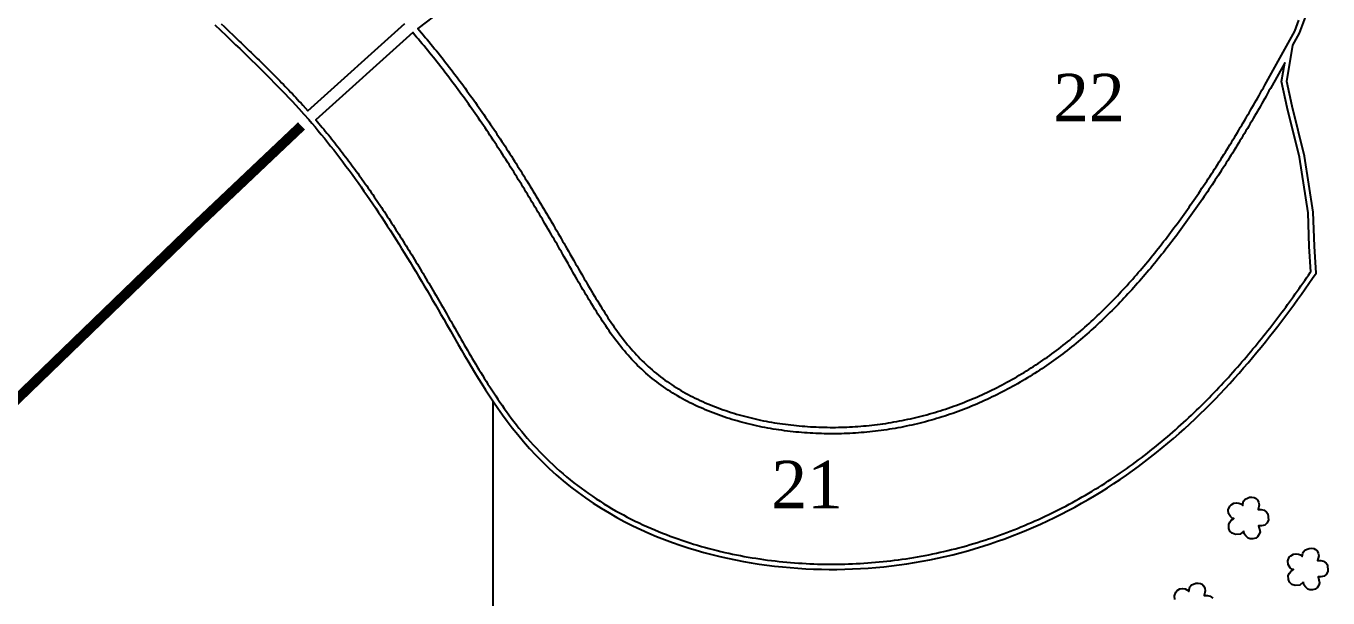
# Model space of a CAD drawing. Extents: x 736225 to 741536, y 7840815 to 7848326.
# Drawn here: x 739675 to 740581, y 7845367 to 7845765 of the extents above; entities that cross this region are included whole.
import ezdxf
from ezdxf.enums import TextEntityAlignment as Align

# ---------------------------------------------------------------- set-up
doc = ezdxf.new("R2010")
doc.units = 0
doc.header["$LTSCALE"] = 0.6
doc.linetypes.add('CONTINUO', pattern=[0])
for name, color, linetype in [('0114001311', 1, 'Continuous'), ('0114001311020', 5, 'Continuous'), ('0114001311021', 5, 'Continuous'), ('0114001311022', 5, 'Continuous'), ('_SIMBOLO ARVORE', 118, 'Continuous'), ('ESTRADA', 7, 'Continuous'), ('MALHA', 8, 'Continuous'), ('NUMERAÇÕES', 7, 'Continuous')]:
    doc.layers.add(name, color=color, linetype=linetype)
doc.styles.add('AREAS', font='times.ttf')

msp = doc.modelspace()

# ---------------------------------------------------------------- linework, layer by layer
at = {"layer": '0114001311'}
msp.add_lwpolyline([(739806.29, 7845765.52), (739810.18, 7845761.8), (739814.08, 7845758.09), (739817.94, 7845754.4), (739820.78, 7845751.68), (739823.6, 7845748.98), (739826.4, 7845746.29), (739829.17, 7845743.61), (739831.91, 7845740.96), (739834.62, 7845738.31), (739837.29, 7845735.69), (739839.94, 7845733.07), (739842.55, 7845730.47), (739845.14, 7845727.88), (739847.69, 7845725.3), (739850.21, 7845722.72), (739852.71, 7845720.14), (739855.18, 7845717.57), (739857.62, 7845714.99), (739860.04, 7845712.42), (739862.42, 7845709.85), (739864.78, 7845707.28), (739868.31, 7845703.38), (739871.62, 7845699.62), (739873.83, 7845697.07), (739876.02, 7845694.5), (739878.21, 7845691.9), (739880.39, 7845689.28), (739882.57, 7845686.62), (739884.73, 7845683.94), (739886.89, 7845681.23), (739889.04, 7845678.49), (739891.18, 7845675.73), (739893.31, 7845672.95), (739895.44, 7845670.14), (739897.56, 7845667.3), (739899.67, 7845664.45), (739901.78, 7845661.58), (739903.87, 7845658.68), (739905.95, 7845655.77), (739908.03, 7845652.84), (739910.09, 7845649.89), (739912.15, 7845646.92), (739914.2, 7845643.94), (739916.24, 7845640.93), (739918.28, 7845637.91), (739920.3, 7845634.87), (739922.32, 7845631.82), (739924.33, 7845628.74), (739926.34, 7845625.65), (739928.34, 7845622.54), (739930.33, 7845619.42), (739932.32, 7845616.28), (739934.31, 7845613.11), (739936.29, 7845609.94), (739938.27, 7845606.74), (739940.24, 7845603.53), (739942.22, 7845600.31), (739944.18, 7845597.06), (739946.15, 7845593.81), (739948.11, 7845590.54), (739950.07, 7845587.26), (739952.02, 7845583.97), (739953.97, 7845580.67), (739955.92, 7845577.35), (739957.87, 7845574.02), (739959.81, 7845570.68), (739961.75, 7845567.33), (739963.69, 7845563.97), (739965.63, 7845560.6), (739967.57, 7845557.21), (739970.22, 7845552.58), (739972.58, 7845548.45), (739974.65, 7845544.82), (739975.71, 7845542.98), (739977.86, 7845539.25), (739980.07, 7845535.47), (739982.33, 7845531.62), (739984.65, 7845527.71), (739987.04, 7845523.75), (739989.5, 7845519.74), (739992.04, 7845515.68), (739994.65, 7845511.57), (739997.37, 7845507.38), (740000.23, 7845503.1), (740003.24, 7845498.72), (740006.41, 7845494.24), (740009.77, 7845489.67), (740013.31, 7845485.03), (740017.07, 7845480.33), (740021.05, 7845475.59), (740025.26, 7845470.81), (740029.7, 7845466.04), (740034.31, 7845461.36), (740039.04, 7845456.83), (740043.88, 7845452.44), (740048.84, 7845448.19), (740053.9, 7845444.09), (740059.06, 7845440.14), (740064.33, 7845436.33), (740069.7, 7845432.68), (740075.15, 7845429.18), (740080.64, 7845425.87), (740086.15, 7845422.73), (740091.67, 7845419.77), (740097.2, 7845416.98), (740102.73, 7845414.35), (740108.26, 7845411.88), (740113.77, 7845409.55), (740119.27, 7845407.38), (740124.76, 7845405.33), (740130.24, 7845403.41), (740135.73, 7845401.61), (740141.23, 7845399.93), (740146.72, 7845398.35), (740152.22, 7845396.89), (740157.71, 7845395.54), (740163.19, 7845394.29), (740168.67, 7845393.14), (740174.14, 7845392.09), (740179.6, 7845391.15), (740185.05, 7845390.29), (740190.49, 7845389.53), (740195.91, 7845388.86), (740201.33, 7845388.28), (740206.75, 7845387.78), (740212.17, 7845387.36), (740217.6, 7845387.04), (740223.03, 7845386.79), (740228.46, 7845386.64), (740233.89, 7845386.56), (740239.32, 7845386.57), (740244.75, 7845386.67), (740250.17, 7845386.85), (740255.59, 7845387.11), (740261, 7845387.46), (740266.41, 7845387.9), (740271.81, 7845388.41), (740277.21, 7845389.01), (740282.59, 7845389.7), (740287.96, 7845390.46), (740293.31, 7845391.31), (740298.65, 7845392.25), (740303.98, 7845393.26), (740309.3, 7845394.36), (740314.59, 7845395.54), (740319.87, 7845396.81), (740325.13, 7845398.15), (740330.37, 7845399.58), (740335.59, 7845401.09), (740340.79, 7845402.68), (740345.95, 7845404.35), (740351.07, 7845406.1), (740356.15, 7845407.92), (740361.2, 7845409.81), (740366.21, 7845411.78), (740371.18, 7845413.81), (740376.11, 7845415.92), (740381.01, 7845418.1), (740385.86, 7845420.34), (740390.67, 7845422.65), (740395.44, 7845425.03), (740400.17, 7845427.47), (740404.86, 7845429.97), (740409.5, 7845432.54), (740414.1, 7845435.17), (740418.66, 7845437.86), (740423.17, 7845440.61), (740427.63, 7845443.41), (740432.05, 7845446.28), (740436.42, 7845449.2), (740440.75, 7845452.17), (740445.03, 7845455.2), (740449.26, 7845458.28), (740453.45, 7845461.42), (740457.58, 7845464.6), (740461.66, 7845467.82), (740465.68, 7845471.09), (740469.63, 7845474.38), (740473.53, 7845477.71), (740477.37, 7845481.07), (740481.15, 7845484.46), (740484.87, 7845487.88), (740488.54, 7845491.32), (740492.15, 7845494.79), (740495.71, 7845498.28), (740499.22, 7845501.79), (740502.67, 7845505.31), (740506.08, 7845508.86), (740509.43, 7845512.42), (740512.73, 7845515.99), (740515.99, 7845519.58), (740519.2, 7845523.18), (740522.36, 7845526.79), (740525.48, 7845530.41), (740528.56, 7845534.03), (740531.59, 7845537.66), (740534.58, 7845541.3), (740537.53, 7845544.95), (740540.45, 7845548.61), (740543.33, 7845552.27), (740546.18, 7845555.95), (740548.99, 7845559.63), (740551.77, 7845563.32), (740554.52, 7845567.01), (740557.23, 7845570.71), (740559.92, 7845574.41), (740562.57, 7845578.12), (740565.2, 7845581.82), (740567.79, 7845585.54), (740570.35, 7845589.25), (740572.72, 7845592.71), (740571.65, 7845611.48), (740570.76, 7845635.08), (740564.81, 7845674.09), (740556.14, 7845708.92), (740552.33, 7845726.11), (740556.65, 7845751.32), (740561.29, 7845759.66), (740576.63, 7845800.79)], dxfattribs=at)
at = {"layer": '0114001311020'}
msp.add_lwpolyline([(739810.72, 7845766.26), (739812.67, 7845764.4), (739814.62, 7845762.55), (739816.56, 7845760.69), (739818.51, 7845758.83), (739820.43, 7845757), (739821.85, 7845755.64), (739823.27, 7845754.28), (739824.69, 7845752.92), (739826.1, 7845751.57), (739827.5, 7845750.22), (739828.9, 7845748.88), (739830.29, 7845747.53), (739831.67, 7845746.2), (739833.05, 7845744.86), (739834.42, 7845743.54), (739835.78, 7845742.21), (739837.13, 7845740.89), (739838.48, 7845739.57), (739839.82, 7845738.25), (739841.15, 7845736.94), (739842.48, 7845735.63), (739843.79, 7845734.32), (739845.1, 7845733.02), (739846.4, 7845731.72), (739847.69, 7845730.42), (739848.98, 7845729.12), (739850.25, 7845727.83), (739851.52, 7845726.53), (739852.79, 7845725.23), (739854.05, 7845723.94), (739855.3, 7845722.64), (739856.55, 7845721.35), (739857.79, 7845720.05), (739859.02, 7845718.76), (739860.24, 7845717.47), (739861.46, 7845716.17), (739862.67, 7845714.88), (739863.87, 7845713.58), (739865.07, 7845712.29), (739866.26, 7845710.99), (739867.44, 7845709.7), (739871, 7845705.77), (739938.48, 7845766.44)], dxfattribs=at)
at = {"layer": '0114001311021'}
msp.add_lwpolyline([(740459.41, 7845470.63), (740461.4, 7845472.25), (740463.39, 7845473.87), (740465.35, 7845475.5), (740467.31, 7845477.13), (740469.25, 7845478.79), (740471.17, 7845480.44), (740473.08, 7845482.11), (740474.98, 7845483.77), (740476.86, 7845485.45), (740478.73, 7845487.13), (740480.58, 7845488.83), (740482.42, 7845490.52), (740484.24, 7845492.23), (740486.06, 7845493.93), (740487.86, 7845495.66), (740489.65, 7845497.37), (740491.42, 7845499.11), (740493.18, 7845500.84), (740494.92, 7845502.58), (740496.66, 7845504.32), (740498.38, 7845506.07), (740500.09, 7845507.82), (740501.78, 7845509.58), (740503.47, 7845511.34), (740505.13, 7845513.11), (740506.8, 7845514.87), (740508.44, 7845516.65), (740510.08, 7845518.43), (740511.7, 7845520.21), (740513.31, 7845521.99), (740514.91, 7845523.78), (740516.5, 7845525.57), (740518.08, 7845527.36), (740519.65, 7845529.15), (740521.2, 7845530.95), (740522.75, 7845532.75), (740524.28, 7845534.55), (740525.8, 7845536.35), (740527.31, 7845538.16), (740528.81, 7845539.96), (740530.3, 7845541.77), (740531.79, 7845543.58), (740533.26, 7845545.39), (740534.73, 7845547.21), (740536.18, 7845549.03), (740537.63, 7845550.84), (740539.06, 7845552.67), (740540.49, 7845554.49), (740541.91, 7845556.32), (740543.33, 7845558.14), (740544.73, 7845559.98), (740546.12, 7845561.8), (740547.51, 7845563.64), (740548.89, 7845565.47), (740550.26, 7845567.31), (740551.62, 7845569.15), (740552.98, 7845570.99), (740554.33, 7845572.83), (740555.66, 7845574.67), (740557, 7845576.51), (740558.32, 7845578.36), (740559.64, 7845580.2), (740560.95, 7845582.05), (740562.25, 7845583.9), (740563.54, 7845585.75), (740564.83, 7845587.59), (740566.11, 7845589.44), (740567.39, 7845591.29), (740568.65, 7845593.14), (740569.05, 7845593.73), (740568.05, 7845611.31), (740567.17, 7845634.74), (740561.27, 7845673.39), (740552.64, 7845708.1), (740548.66, 7845726.02), (740550.91, 7845739.15), (740540.97, 7845721.28), (740539.98, 7845719.53), (740539, 7845717.77), (740538.01, 7845716.02), (740537.03, 7845714.27), (740536.03, 7845712.53), (740535.04, 7845710.78), (740534.04, 7845709.04), (740533.04, 7845707.29), (740532.04, 7845705.56), (740531.03, 7845703.82), (740530.02, 7845702.08), (740529.01, 7845700.34), (740527.99, 7845698.61), (740526.97, 7845696.88), (740525.95, 7845695.15), (740524.93, 7845693.42), (740523.9, 7845691.7), (740522.87, 7845689.98), (740521.83, 7845688.26), (740520.79, 7845686.54), (740519.75, 7845684.82), (740518.71, 7845683.11), (740517.66, 7845681.39), (740516.61, 7845679.68), (740515.55, 7845677.98), (740514.5, 7845676.27), (740513.43, 7845674.57), (740512.37, 7845672.86), (740511.3, 7845671.17), (740510.23, 7845669.47), (740509.15, 7845667.77), (740508.08, 7845666.08), (740506.99, 7845664.39), (740505.91, 7845662.7), (740504.82, 7845661.02), (740503.73, 7845659.34), (740502.63, 7845657.66), (740501.53, 7845655.98), (740500.42, 7845654.31), (740499.31, 7845652.63), (740498.2, 7845650.97), (740497.09, 7845649.3), (740495.96, 7845647.64), (740494.84, 7845645.98), (740493.71, 7845644.32), (740492.58, 7845642.67), (740491.44, 7845641.02), (740490.3, 7845639.37), (740489.16, 7845637.73), (740488.01, 7845636.09), (740486.85, 7845634.45), (740485.7, 7845632.81), (740484.53, 7845631.18), (740483.36, 7845629.56), (740482.19, 7845627.94), (740481.01, 7845626.31), (740479.83, 7845624.7), (740478.64, 7845623.09), (740477.45, 7845621.48), (740476.25, 7845619.87), (740475.05, 7845618.27), (740473.84, 7845616.68), (740472.63, 7845615.09), (740471.41, 7845613.5), (740470.18, 7845611.91), (740468.96, 7845610.33), (740467.72, 7845608.76), (740466.48, 7845607.19), (740465.24, 7845605.62), (740463.99, 7845604.06), (740462.73, 7845602.5), (740461.47, 7845600.94), (740460.2, 7845599.4), (740458.93, 7845597.85), (740457.64, 7845596.31), (740456.36, 7845594.77), (740455.06, 7845593.25), (740453.77, 7845591.72), (740452.46, 7845590.2), (740451.15, 7845588.69), (740449.83, 7845587.18), (740448.51, 7845585.68), (740447.18, 7845584.18), (740445.85, 7845582.69), (740444.5, 7845581.21), (740443.16, 7845579.73), (740441.8, 7845578.26), (740440.45, 7845576.79), (740439.07, 7845575.33), (740437.7, 7845573.88), (740436.32, 7845572.44), (740434.94, 7845570.99), (740433.54, 7845569.57), (740432.14, 7845568.14), (740430.73, 7845566.73), (740429.32, 7845565.32), (740427.89, 7845563.92), (740426.47, 7845562.53), (740425.03, 7845561.14), (740423.59, 7845559.77), (740422.14, 7845558.4), (740420.69, 7845557.04), (740419.22, 7845555.69), (740417.76, 7845554.35), (740416.27, 7845553.02), (740414.79, 7845551.69), (740413.3, 7845550.38), (740411.8, 7845549.07), (740410.29, 7845547.78), (740408.78, 7845546.49), (740407.25, 7845545.22), (740405.73, 7845543.95), (740404.19, 7845542.69), (740402.65, 7845541.44), (740401.09, 7845540.21), (740399.53, 7845538.98), (740397.96, 7845537.77), (740396.39, 7845536.56), (740394.8, 7845535.37), (740393.21, 7845534.18), (740391.61, 7845533.01), (740390.01, 7845531.85), (740388.39, 7845530.7), (740386.77, 7845529.56), (740385.14, 7845528.43), (740383.5, 7845527.31), (740381.85, 7845526.21), (740380.2, 7845525.11), (740378.54, 7845524.03), (740376.87, 7845522.95), (740375.19, 7845521.89), (740373.51, 7845520.84), (740371.82, 7845519.81), (740370.13, 7845518.77), (740368.42, 7845517.77), (740366.71, 7845516.76), (740364.99, 7845515.77), (740363.27, 7845514.79), (740361.53, 7845513.83), (740359.79, 7845512.87), (740358.04, 7845511.93), (740356.29, 7845511), (740354.53, 7845510.09), (740352.77, 7845509.18), (740350.99, 7845508.29), (740349.21, 7845507.41), (740347.42, 7845506.55), (740345.64, 7845505.69), (740343.84, 7845504.86), (740342.04, 7845504.03), (740340.22, 7845503.22), (740338.41, 7845502.41), (740336.59, 7845501.63), (740334.76, 7845500.85), (740332.93, 7845500.1), (740331.09, 7845499.35), (740329.25, 7845498.63), (740327.4, 7845497.9), (740325.54, 7845497.21), (740323.69, 7845496.51), (740321.82, 7845495.84), (740319.96, 7845495.17), (740318.08, 7845494.54), (740316.21, 7845493.9), (740314.32, 7845493.29), (740312.44, 7845492.68), (740310.54, 7845492.1), (740308.65, 7845491.52), (740306.75, 7845490.97), (740304.85, 7845490.42), (740302.94, 7845489.89), (740301.02, 7845489.37), (740299.11, 7845488.88), (740297.19, 7845488.39), (740295.26, 7845487.93), (740293.34, 7845487.47), (740291.4, 7845487.04), (740289.47, 7845486.61), (740287.53, 7845486.21), (740285.59, 7845485.8), (740283.65, 7845485.43), (740281.7, 7845485.06), (740279.75, 7845484.72), (740277.8, 7845484.38), (740275.85, 7845484.07), (740273.89, 7845483.76), (740271.93, 7845483.48), (740269.97, 7845483.2), (740268, 7845482.95), (740266.04, 7845482.7), (740264.07, 7845482.48), (740262.1, 7845482.26), (740260.13, 7845482.08), (740258.16, 7845481.89), (740256.19, 7845481.73), (740254.21, 7845481.57), (740252.24, 7845481.44), (740250.26, 7845481.32), (740248.28, 7845481.22), (740246.31, 7845481.12), (740244.33, 7845481.06), (740242.35, 7845480.99), (740240.37, 7845480.96), (740238.39, 7845480.92), (740236.41, 7845480.92), (740234.43, 7845480.91), (740232.45, 7845480.94), (740230.47, 7845480.97), (740228.49, 7845481.03), (740226.51, 7845481.08), (740224.53, 7845481.17), (740222.55, 7845481.26), (740220.57, 7845481.38), (740218.6, 7845481.5), (740216.62, 7845481.65), (740214.65, 7845481.8), (740212.67, 7845481.98), (740210.7, 7845482.16), (740208.73, 7845482.37), (740206.76, 7845482.59), (740204.79, 7845482.83), (740202.83, 7845483.07), (740200.86, 7845483.35), (740198.9, 7845483.62), (740196.95, 7845483.93), (740194.99, 7845484.24), (740193.04, 7845484.57), (740191.09, 7845484.91), (740189.15, 7845485.29), (740187.21, 7845485.66), (740185.27, 7845486.06), (740183.34, 7845486.47), (740181.41, 7845486.91), (740179.48, 7845487.34), (740177.56, 7845487.82), (740175.65, 7845488.29), (740173.74, 7845488.8), (740171.83, 7845489.31), (740169.94, 7845489.85), (740168.04, 7845490.39), (740166.15, 7845490.97), (740164.27, 7845491.55), (740162.4, 7845492.16), (740160.53, 7845492.77), (740158.67, 7845493.43), (740156.81, 7845494.08), (740154.96, 7845494.76), (740153.12, 7845495.45), (740151.29, 7845496.18), (740149.46, 7845496.9), (740147.65, 7845497.66), (740145.84, 7845498.43), (740144.04, 7845499.23), (740142.25, 7845500.03), (740140.48, 7845500.87), (740138.71, 7845501.71), (740136.96, 7845502.6), (740135.22, 7845503.48), (740133.49, 7845504.4), (740131.77, 7845505.32), (740130.07, 7845506.29), (740128.37, 7845507.26), (740126.7, 7845508.27), (740125.03, 7845509.27), (740123.39, 7845510.33), (740121.75, 7845511.38), (740120.14, 7845512.48), (740118.53, 7845513.58), (740116.94, 7845514.72), (740115.36, 7845515.86), (740113.81, 7845517.05), (740112.26, 7845518.24), (740110.75, 7845519.46), (740109.23, 7845520.69), (740107.75, 7845521.96), (740106.27, 7845523.23), (740104.82, 7845524.54), (740103.38, 7845525.85), (740101.97, 7845527.2), (740100.57, 7845528.54), (740099.2, 7845529.93), (740097.84, 7845531.32), (740096.51, 7845532.73), (740095.18, 7845534.16), (740093.9, 7845535.62), (740092.61, 7845537.09), (740091.36, 7845538.58), (740090.09, 7845540.09), (740088.88, 7845541.61), (740087.65, 7845543.15), (740086.46, 7845544.7), (740085.26, 7845546.27), (740084.09, 7845547.85), (740082.92, 7845549.45), (740081.78, 7845551.06), (740080.63, 7845552.68), (740079.51, 7845554.31), (740078.38, 7845555.96), (740077.29, 7845557.61), (740076.18, 7845559.27), (740075.09, 7845560.93), (740074, 7845562.61), (740072.93, 7845564.29), (740071.86, 7845565.98), (740070.8, 7845567.67), (740069.74, 7845569.37), (740068.7, 7845571.07), (740067.65, 7845572.78), (740066.62, 7845574.49), (740065.59, 7845576.21), (740064.57, 7845577.92), (740063.54, 7845579.65), (740062.53, 7845581.37), (740061.51, 7845583.1), (740060.5, 7845584.83), (740059.49, 7845586.57), (740058.49, 7845588.31), (740057.48, 7845590.05), (740056.48, 7845591.79), (740055.47, 7845593.54), (740054.48, 7845595.29), (740053.47, 7845597.05), (740052.14, 7845599.37), (740050.81, 7845601.7), (740049.47, 7845604.05), (740048.47, 7845605.8), (740047.46, 7845607.56), (740046.46, 7845609.31), (740045.45, 7845611.06), (740044.44, 7845612.81), (740043.43, 7845614.57), (740042.41, 7845616.31), (740041.4, 7845618.07), (740040.38, 7845619.81), (740039.36, 7845621.56), (740038.34, 7845623.31), (740037.32, 7845625.06), (740036.3, 7845626.8), (740035.27, 7845628.54), (740034.24, 7845630.29), (740033.21, 7845632.03), (740032.18, 7845633.77), (740031.15, 7845635.51), (740030.11, 7845637.25), (740029.07, 7845638.99), (740028.03, 7845640.72), (740026.99, 7845642.46), (740025.94, 7845644.19), (740024.9, 7845645.93), (740023.85, 7845647.66), (740022.79, 7845649.39), (740021.74, 7845651.12), (740020.68, 7845652.85), (740019.62, 7845654.57), (740018.56, 7845656.3), (740017.49, 7845658.02), (740016.43, 7845659.74), (740015.35, 7845661.46), (740014.28, 7845663.18), (740013.2, 7845664.9), (740012.12, 7845666.61), (740011.04, 7845668.32), (740009.96, 7845670.04), (740008.87, 7845671.75), (740007.77, 7845673.46), (740006.68, 7845675.16), (740005.58, 7845676.87), (740004.48, 7845678.57), (740003.37, 7845680.27), (740002.26, 7845681.97), (740001.15, 7845683.66), (740000.03, 7845685.36), (739998.91, 7845687.05), (739997.79, 7845688.74), (739996.66, 7845690.43), (739995.53, 7845692.11), (739994.39, 7845693.79), (739993.25, 7845695.47), (739992.11, 7845697.15), (739990.96, 7845698.82), (739989.81, 7845700.5), (739988.66, 7845702.17), (739987.5, 7845703.84), (739986.33, 7845705.5), (739985.17, 7845707.16), (739984, 7845708.82), (739982.82, 7845710.48), (739981.64, 7845712.13), (739980.46, 7845713.78), (739979.27, 7845715.43), (739978.08, 7845717.08), (739976.88, 7845718.72), (739975.68, 7845720.36), (739974.47, 7845721.99), (739973.26, 7845723.62), (739972.04, 7845725.25), (739970.82, 7845726.88), (739969.6, 7845728.5), (739968.37, 7845730.12), (739967.13, 7845731.74), (739965.89, 7845733.35), (739964.65, 7845734.96), (739963.4, 7845736.57), (739962.14, 7845738.17), (739960.88, 7845739.77), (739959.62, 7845741.36), (739958.35, 7845742.95), (739957.07, 7845744.53), (739955.79, 7845746.12), (739954.5, 7845747.69), (739953.21, 7845749.27), (739951.91, 7845750.84), (739950.61, 7845752.41), (739949.3, 7845753.96), (739947.99, 7845755.52), (739946.66, 7845757.07), (739945.34, 7845758.62), (739944, 7845760.17), (739876.56, 7845699.42), (739877.66, 7845698.13), (739878.77, 7845696.83), (739879.87, 7845695.52), (739880.98, 7845694.21), (739882.07, 7845692.89), (739883.17, 7845691.56), (739884.26, 7845690.23), (739885.36, 7845688.89), (739886.45, 7845687.54), (739887.54, 7845686.19), (739888.62, 7845684.83), (739889.71, 7845683.46), (739890.79, 7845682.09), (739891.87, 7845680.71), (739892.95, 7845679.32), (739894.03, 7845677.93), (739895.1, 7845676.53), (739896.18, 7845675.13), (739897.25, 7845673.72), (739898.32, 7845672.3), (739899.38, 7845670.88), (739900.45, 7845669.45), (739901.51, 7845668.02), (739902.57, 7845666.58), (739903.63, 7845665.14), (739904.69, 7845663.69), (739905.74, 7845662.24), (739906.79, 7845660.78), (739907.84, 7845659.32), (739908.88, 7845657.86), (739909.93, 7845656.39), (739910.97, 7845654.91), (739912.01, 7845653.43), (739913.05, 7845651.95), (739914.08, 7845650.46), (739915.11, 7845648.97), (739916.14, 7845647.47), (739917.17, 7845645.97), (739918.2, 7845644.46), (739919.22, 7845642.95), (739920.24, 7845641.43), (739921.27, 7845639.91), (739922.28, 7845638.39), (739923.3, 7845636.86), (739924.31, 7845635.33), (739925.33, 7845633.8), (739926.34, 7845632.25), (739927.35, 7845630.71), (739928.35, 7845629.16), (739929.36, 7845627.61), (739930.36, 7845626.05), (739931.37, 7845624.49), (739932.37, 7845622.92), (739933.37, 7845621.35), (739934.37, 7845619.77), (739935.37, 7845618.2), (739936.36, 7845616.61), (739937.36, 7845615.02), (739938.35, 7845613.43), (739939.35, 7845611.84), (739940.34, 7845610.24), (739941.33, 7845608.63), (739942.32, 7845607.03), (739943.31, 7845605.41), (739944.3, 7845603.8), (739945.29, 7845602.18), (739946.28, 7845600.56), (739947.26, 7845598.93), (739948.25, 7845597.3), (739949.23, 7845595.67), (739950.22, 7845594.03), (739951.2, 7845592.39), (739952.18, 7845590.75), (739953.16, 7845589.1), (739954.14, 7845587.45), (739955.12, 7845585.8), (739956.1, 7845584.15), (739957.07, 7845582.49), (739958.05, 7845580.83), (739959.03, 7845579.17), (739960, 7845577.5), (739960.97, 7845575.84), (739961.95, 7845574.17), (739962.92, 7845572.49), (739963.89, 7845570.82), (739964.87, 7845569.14), (739965.84, 7845567.46), (739966.81, 7845565.77), (739967.78, 7845564.08), (739968.75, 7845562.39), (739969.72, 7845560.7), (739970.7, 7845559), (739972.01, 7845556.7), (739973.34, 7845554.36), (739974.69, 7845551.99), (739975.7, 7845550.23), (739976.73, 7845548.43), (739977.78, 7845546.61), (739978.83, 7845544.77), (739979.9, 7845542.93), (739980.98, 7845541.06), (739982.07, 7845539.18), (739983.17, 7845537.28), (739984.29, 7845535.38), (739985.43, 7845533.45), (739986.57, 7845531.52), (739987.74, 7845529.56), (739988.92, 7845527.61), (739990.12, 7845525.62), (739991.33, 7845523.64), (739992.56, 7845521.63), (739993.81, 7845519.63), (739995.08, 7845517.6), (739996.37, 7845515.57), (739997.68, 7845513.51), (739999.02, 7845511.46), (740000.38, 7845509.36), (740001.78, 7845507.27), (740003.21, 7845505.12), (740004.68, 7845502.97), (740006.19, 7845500.78), (740007.74, 7845498.59), (740009.33, 7845496.34), (740010.97, 7845494.11), (740012.65, 7845491.83), (740014.38, 7845489.57), (740016.15, 7845487.25), (740017.98, 7845484.96), (740019.86, 7845482.61), (740021.79, 7845480.3), (740023.78, 7845477.93), (740025.83, 7845475.6), (740027.93, 7845473.22), (740030.1, 7845470.89), (740032.3, 7845468.53), (740034.57, 7845466.23), (740036.83, 7845463.93), (740039.17, 7845461.69), (740041.49, 7845459.46), (740043.88, 7845457.3), (740046.26, 7845455.14), (740048.7, 7845453.05), (740051.14, 7845450.96), (740053.63, 7845448.94), (740056.12, 7845446.92), (740058.67, 7845444.98), (740061.21, 7845443.03), (740063.81, 7845441.16), (740066.4, 7845439.28), (740069.04, 7845437.48), (740071.69, 7845435.68), (740074.37, 7845433.96), (740077.05, 7845432.24), (740079.77, 7845430.6), (740082.46, 7845428.97), (740085.18, 7845427.42), (740087.89, 7845425.88), (740090.62, 7845424.42), (740093.33, 7845422.96), (740096.07, 7845421.58), (740098.78, 7845420.21), (740101.52, 7845418.91), (740104.24, 7845417.62), (740106.98, 7845416.39), (740109.69, 7845415.18), (740112.42, 7845414.03), (740115.13, 7845412.89), (740117.86, 7845411.81), (740120.56, 7845410.74), (740123.28, 7845409.72), (740125.98, 7845408.72), (740128.7, 7845407.77), (740131.4, 7845406.82), (740134.12, 7845405.93), (740136.82, 7845405.04), (740139.54, 7845404.21), (740142.25, 7845403.38), (740144.97, 7845402.6), (740147.68, 7845401.82), (740150.4, 7845401.1), (740153.11, 7845400.38), (740155.83, 7845399.71), (740158.54, 7845399.04), (740161.26, 7845398.42), (740163.96, 7845397.81), (740166.68, 7845397.24), (740169.38, 7845396.67), (740172.09, 7845396.15), (740174.79, 7845395.64), (740177.5, 7845395.17), (740180.19, 7845394.7), (740182.89, 7845394.27), (740185.58, 7845393.85), (740188.27, 7845393.48), (740190.96, 7845393.1), (740193.65, 7845392.77), (740196.32, 7845392.44), (740199.01, 7845392.15), (740201.69, 7845391.86), (740204.37, 7845391.61), (740207.05, 7845391.36), (740209.74, 7845391.16), (740212.42, 7845390.96), (740215.11, 7845390.79), (740217.79, 7845390.63), (740220.48, 7845390.51), (740223.16, 7845390.39), (740225.85, 7845390.31), (740228.54, 7845390.24), (740231.23, 7845390.2), (740233.91, 7845390.16), (740236.6, 7845390.17), (740239.29, 7845390.17), (740241.97, 7845390.22), (740244.66, 7845390.27), (740247.34, 7845390.36), (740250.02, 7845390.45), (740252.71, 7845390.58), (740255.39, 7845390.71), (740258.07, 7845390.88), (740260.75, 7845391.05), (740263.42, 7845391.27), (740266.1, 7845391.48), (740268.77, 7845391.74), (740271.44, 7845391.99), (740274.11, 7845392.29), (740276.78, 7845392.59), (740279.44, 7845392.93), (740282.1, 7845393.26), (740284.76, 7845393.64), (740287.42, 7845394.02), (740290.07, 7845394.44), (740292.72, 7845394.86), (740295.36, 7845395.33), (740298.01, 7845395.79), (740300.64, 7845396.29), (740303.28, 7845396.79), (740305.91, 7845397.34), (740308.54, 7845397.88), (740311.16, 7845398.46), (740313.78, 7845399.05), (740316.39, 7845399.67), (740319.01, 7845400.3), (740321.61, 7845400.97), (740324.21, 7845401.63), (740326.81, 7845402.34), (740329.4, 7845403.05), (740331.98, 7845403.8), (740334.57, 7845404.54), (740337.14, 7845405.33), (740339.71, 7845406.12), (740342.26, 7845406.94), (740344.81, 7845407.77), (740347.35, 7845408.63), (740349.88, 7845409.5), (740352.4, 7845410.4), (740354.92, 7845411.3), (740357.42, 7845412.24), (740359.91, 7845413.17), (740362.39, 7845414.15), (740364.87, 7845415.12), (740367.33, 7845416.13), (740369.79, 7845417.14), (740372.24, 7845418.18), (740374.68, 7845419.22), (740377.1, 7845420.3), (740379.52, 7845421.38), (740381.92, 7845422.49), (740384.32, 7845423.6), (740386.71, 7845424.74), (740389.09, 7845425.89), (740391.45, 7845427.06), (740393.81, 7845428.24), (740396.15, 7845429.45), (740398.49, 7845430.66), (740400.82, 7845431.9), (740403.14, 7845433.14), (740405.44, 7845434.41), (740407.74, 7845435.68), (740410.02, 7845436.98), (740412.29, 7845438.28), (740414.55, 7845439.62), (740416.81, 7845440.95), (740419.04, 7845442.31), (740421.27, 7845443.67), (740423.49, 7845445.06), (740425.7, 7845446.45), (740427.89, 7845447.87), (740430.07, 7845449.28), (740432.24, 7845450.73), (740434.4, 7845452.18), (740436.55, 7845453.65), (740438.69, 7845455.12), (740440.81, 7845456.62), (740442.93, 7845458.12), (740445.03, 7845459.65), (740447.12, 7845461.18), (740449.2, 7845462.73), (740451.27, 7845464.28), (740453.32, 7845465.86), (740455.37, 7845467.44), (740457.39, 7845469.04)], close=True, dxfattribs=at)
at = {"layer": '0114001311022'}
msp.add_lwpolyline([(739963.93, 7845775.6), (739947.56, 7845762.93), (739948.75, 7845761.56), (739950.09, 7845759.99), (739951.42, 7845758.43), (739952.74, 7845756.86), (739954.06, 7845755.29), (739955.37, 7845753.71), (739956.68, 7845752.13), (739957.98, 7845750.54), (739959.28, 7845748.96), (739960.57, 7845747.36), (739961.86, 7845745.77), (739963.14, 7845744.16), (739964.41, 7845742.56), (739965.68, 7845740.95), (739966.94, 7845739.34), (739968.2, 7845737.72), (739969.46, 7845736.1), (739970.7, 7845734.47), (739971.95, 7845732.85), (739973.18, 7845731.22), (739974.42, 7845729.59), (739975.64, 7845727.95), (739976.87, 7845726.31), (739978.09, 7845724.67), (739979.3, 7845723.02), (739980.51, 7845721.37), (739981.71, 7845719.72), (739982.91, 7845718.07), (739984.11, 7845716.41), (739985.3, 7845714.75), (739986.49, 7845713.09), (739987.67, 7845711.42), (739988.85, 7845709.75), (739990.02, 7845708.08), (739991.19, 7845706.41), (739992.35, 7845704.73), (739993.52, 7845703.05), (739994.67, 7845701.37), (739995.83, 7845699.69), (739996.97, 7845698), (739998.12, 7845696.31), (739999.26, 7845694.62), (740000.4, 7845692.93), (740001.53, 7845691.23), (740002.66, 7845689.54), (740003.78, 7845687.84), (740004.91, 7845686.14), (740006.02, 7845684.43), (740007.14, 7845682.73), (740008.25, 7845681.02), (740009.36, 7845679.31), (740010.46, 7845677.6), (740011.56, 7845675.88), (740012.66, 7845674.17), (740013.75, 7845672.45), (740014.84, 7845670.73), (740015.93, 7845669.01), (740017.01, 7845667.29), (740018.1, 7845665.57), (740019.17, 7845663.84), (740020.25, 7845662.12), (740021.32, 7845660.39), (740022.39, 7845658.66), (740023.45, 7845656.93), (740024.52, 7845655.2), (740025.58, 7845653.46), (740026.64, 7845651.73), (740027.69, 7845649.99), (740028.75, 7845648.26), (740029.8, 7845646.52), (740030.84, 7845644.78), (740031.89, 7845643.04), (740032.93, 7845641.3), (740033.97, 7845639.56), (740035.01, 7845637.81), (740036.05, 7845636.07), (740037.09, 7845634.32), (740038.12, 7845632.57), (740039.15, 7845630.83), (740040.18, 7845629.08), (740041.2, 7845627.33), (740042.23, 7845625.58), (740043.25, 7845623.83), (740044.27, 7845622.08), (740045.29, 7845620.33), (740046.31, 7845618.57), (740047.32, 7845616.82), (740048.33, 7845615.06), (740049.35, 7845613.31), (740050.36, 7845611.55), (740051.37, 7845609.8), (740052.37, 7845608.04), (740053.38, 7845606.28), (740054.72, 7845603.93), (740056.05, 7845601.6), (740057.38, 7845599.28), (740058.38, 7845597.52), (740059.38, 7845595.78), (740060.38, 7845594.03), (740061.38, 7845592.3), (740062.38, 7845590.56), (740063.38, 7845588.83), (740064.39, 7845587.1), (740065.39, 7845585.38), (740066.4, 7845583.65), (740067.41, 7845581.94), (740068.43, 7845580.22), (740069.45, 7845578.52), (740070.48, 7845576.81), (740071.5, 7845575.12), (740072.54, 7845573.42), (740073.57, 7845571.74), (740074.62, 7845570.05), (740075.67, 7845568.38), (740076.73, 7845566.71), (740077.79, 7845565.05), (740078.87, 7845563.39), (740079.93, 7845561.75), (740081.03, 7845560.1), (740082.11, 7845558.48), (740083.22, 7845556.86), (740084.32, 7845555.26), (740085.45, 7845553.66), (740086.57, 7845552.09), (740087.72, 7845550.52), (740088.86, 7845548.97), (740090.03, 7845547.44), (740091.19, 7845545.92), (740092.39, 7845544.42), (740093.58, 7845542.94), (740094.81, 7845541.47), (740096.02, 7845540.02), (740097.28, 7845538.59), (740098.52, 7845537.19), (740099.81, 7845535.8), (740101.09, 7845534.43), (740102.41, 7845533.09), (740103.73, 7845531.75), (740105.09, 7845530.44), (740106.45, 7845529.14), (740107.85, 7845527.87), (740109.24, 7845526.61), (740110.68, 7845525.38), (740112.11, 7845524.15), (740113.58, 7845522.96), (740115.05, 7845521.77), (740116.55, 7845520.62), (740118.05, 7845519.48), (740119.58, 7845518.37), (740121.11, 7845517.26), (740122.67, 7845516.2), (740124.23, 7845515.14), (740125.82, 7845514.12), (740127.41, 7845513.09), (740129.03, 7845512.12), (740130.65, 7845511.14), (740132.29, 7845510.2), (740133.95, 7845509.26), (740135.62, 7845508.37), (740137.29, 7845507.47), (740138.99, 7845506.61), (740140.69, 7845505.75), (740142.41, 7845504.94), (740144.14, 7845504.12), (740145.88, 7845503.34), (740147.63, 7845502.55), (740149.39, 7845501.81), (740151.16, 7845501.07), (740152.94, 7845500.36), (740154.73, 7845499.65), (740156.53, 7845498.98), (740158.34, 7845498.31), (740160.15, 7845497.67), (740161.97, 7845497.04), (740163.8, 7845496.44), (740165.63, 7845495.84), (740167.47, 7845495.27), (740169.32, 7845494.71), (740171.17, 7845494.17), (740173.03, 7845493.64), (740174.9, 7845493.15), (740176.77, 7845492.65), (740178.64, 7845492.19), (740180.52, 7845491.72), (740182.41, 7845491.29), (740184.3, 7845490.86), (740186.19, 7845490.47), (740188.09, 7845490.07), (740189.99, 7845489.71), (740191.9, 7845489.34), (740193.81, 7845489.01), (740195.72, 7845488.68), (740197.64, 7845488.37), (740199.56, 7845488.07), (740201.49, 7845487.8), (740203.42, 7845487.53), (740205.34, 7845487.3), (740207.28, 7845487.06), (740209.21, 7845486.85), (740211.15, 7845486.64), (740213.08, 7845486.46), (740215.02, 7845486.28), (740216.96, 7845486.14), (740218.9, 7845485.99), (740220.84, 7845485.87), (740222.79, 7845485.75), (740224.73, 7845485.67), (740226.67, 7845485.58), (740228.62, 7845485.52), (740230.56, 7845485.47), (740232.51, 7845485.44), (740234.45, 7845485.41), (740236.4, 7845485.42), (740238.34, 7845485.42), (740240.29, 7845485.46), (740242.23, 7845485.49), (740244.18, 7845485.56), (740246.12, 7845485.62), (740248.07, 7845485.72), (740250.01, 7845485.81), (740251.95, 7845485.93), (740253.89, 7845486.06), (740255.83, 7845486.21), (740257.77, 7845486.37), (740259.71, 7845486.55), (740261.64, 7845486.74), (740263.57, 7845486.96), (740265.51, 7845487.17), (740267.44, 7845487.42), (740269.37, 7845487.66), (740271.29, 7845487.94), (740273.22, 7845488.21), (740275.14, 7845488.52), (740277.06, 7845488.82), (740278.98, 7845489.16), (740280.89, 7845489.49), (740282.8, 7845489.85), (740284.72, 7845490.22), (740286.62, 7845490.61), (740288.53, 7845491.01), (740290.42, 7845491.43), (740292.32, 7845491.85), (740294.21, 7845492.31), (740296.11, 7845492.76), (740297.99, 7845493.24), (740299.87, 7845493.72), (740301.75, 7845494.24), (740303.63, 7845494.75), (740305.5, 7845495.29), (740307.36, 7845495.83), (740309.22, 7845496.4), (740311.08, 7845496.97), (740312.94, 7845497.57), (740314.79, 7845498.17), (740316.63, 7845498.8), (740318.47, 7845499.42), (740320.31, 7845500.08), (740322.14, 7845500.74), (740323.96, 7845501.42), (740325.79, 7845502.1), (740327.6, 7845502.82), (740329.42, 7845503.53), (740331.22, 7845504.27), (740333.02, 7845505.01), (740334.82, 7845505.77), (740336.61, 7845506.54), (740338.39, 7845507.33), (740340.18, 7845508.12), (740341.95, 7845508.94), (740343.72, 7845509.76), (740345.48, 7845510.61), (740347.24, 7845511.45), (740348.98, 7845512.32), (740350.73, 7845513.19), (740352.47, 7845514.09), (740354.2, 7845514.98), (740355.92, 7845515.9), (740357.64, 7845516.82), (740359.35, 7845517.77), (740361.06, 7845518.71), (740362.75, 7845519.68), (740364.45, 7845520.65), (740366.13, 7845521.64), (740367.81, 7845522.63), (740369.48, 7845523.65), (740371.15, 7845524.66), (740372.8, 7845525.7), (740374.45, 7845526.74), (740376.09, 7845527.8), (740377.73, 7845528.87), (740379.35, 7845529.95), (740380.98, 7845531.03), (740382.59, 7845532.14), (740384.2, 7845533.25), (740385.79, 7845534.37), (740387.38, 7845535.5), (740388.96, 7845536.65), (740390.54, 7845537.8), (740392.11, 7845538.97), (740393.67, 7845540.14), (740395.22, 7845541.34), (740396.77, 7845542.53), (740398.3, 7845543.74), (740399.83, 7845544.95), (740401.35, 7845546.19), (740402.87, 7845547.42), (740404.37, 7845548.67), (740405.88, 7845549.93), (740407.37, 7845551.2), (740408.86, 7845552.47), (740410.33, 7845553.77), (740411.81, 7845555.06), (740413.27, 7845556.37), (740414.73, 7845557.68), (740416.18, 7845559.01), (740417.63, 7845560.34), (740419.06, 7845561.68), (740420.5, 7845563.03), (740421.92, 7845564.39), (740423.34, 7845565.76), (740424.75, 7845567.13), (740426.15, 7845568.52), (740427.55, 7845569.91), (740428.94, 7845571.31), (740430.32, 7845572.72), (740431.71, 7845574.13), (740433.07, 7845575.55), (740434.44, 7845576.98), (740435.8, 7845578.42), (740437.16, 7845579.86), (740438.5, 7845581.31), (740439.84, 7845582.76), (740441.17, 7845584.23), (740442.5, 7845585.7), (740443.82, 7845587.18), (740445.14, 7845588.66), (740446.45, 7845590.15), (740447.76, 7845591.64), (740449.05, 7845593.14), (740450.35, 7845594.64), (740451.63, 7845596.16), (740452.92, 7845597.67), (740454.19, 7845599.19), (740455.46, 7845600.72), (740456.72, 7845602.25), (740457.98, 7845603.79), (740459.23, 7845605.33), (740460.48, 7845606.87), (740461.72, 7845608.43), (740462.96, 7845609.98), (740464.18, 7845611.54), (740465.41, 7845613.1), (740466.63, 7845614.67), (740467.85, 7845616.24), (740469.05, 7845617.82), (740470.26, 7845619.4), (740471.45, 7845620.98), (740472.65, 7845622.57), (740473.84, 7845624.17), (740475.02, 7845625.76), (740476.2, 7845627.36), (740477.38, 7845628.97), (740478.54, 7845630.58), (740479.71, 7845632.19), (740480.87, 7845633.8), (740482.03, 7845635.42), (740483.18, 7845637.05), (740484.33, 7845638.67), (740485.47, 7845640.3), (740486.61, 7845641.94), (740487.74, 7845643.58), (740488.87, 7845645.22), (740490, 7845646.86), (740491.12, 7845648.51), (740492.23, 7845650.16), (740493.35, 7845651.81), (740494.46, 7845653.47), (740495.57, 7845655.13), (740496.67, 7845656.79), (740497.77, 7845658.45), (740498.86, 7845660.12), (740499.95, 7845661.79), (740501.04, 7845663.47), (740502.13, 7845665.14), (740503.21, 7845666.82), (740504.29, 7845668.5), (740505.36, 7845670.19), (740506.43, 7845671.87), (740507.49, 7845673.56), (740508.56, 7845675.25), (740509.62, 7845676.95), (740510.68, 7845678.64), (740511.73, 7845680.34), (740512.78, 7845682.04), (740513.82, 7845683.75), (740514.87, 7845685.45), (740515.91, 7845687.16), (740516.94, 7845688.87), (740517.98, 7845690.58), (740519.01, 7845692.29), (740520.03, 7845694.01), (740521.06, 7845695.73), (740522.08, 7845697.45), (740523.1, 7845699.17), (740524.11, 7845700.89), (740525.12, 7845702.62), (740526.13, 7845704.35), (740527.14, 7845706.07), (740528.14, 7845707.81), (740529.14, 7845709.54), (740530.14, 7845711.28), (740531.13, 7845713.01), (740532.12, 7845714.75), (740533.11, 7845716.49), (740534.1, 7845718.24), (740535.08, 7845719.98), (740536.06, 7845721.73), (740537.04, 7845723.47), (740558.01, 7845761.18), (740560.85, 7845768.76)], dxfattribs=at)
at = {"layer": '_SIMBOLO ARVORE', "color": 3, "linetype": 'CONTINUO'}
for points in [[(740522.41, 7845413.27, 0), (740519.89, 7845411.15, 0), (740516.7, 7845410.79, 0), (740514.42, 7845411.67, 0), (740512.8, 7845413.26, 0), (740512.14, 7845415.08, 0), (740511.96, 7845417.76, 0), (740512.83, 7845419.46, 0), (740513.75, 7845420.71, 0), (740515.59, 7845421.96, 0), (740514.41, 7845422.33, 0), (740513.26, 7845423.29, 0), (740511.9, 7845425.43, 0), (740511.66, 7845427.97, 0), (740512.64, 7845430.63, 0), (740513.67, 7845431.58, 0), (740515.54, 7845432.73, 0), (740517.51, 7845432.99, 0), (740519.09, 7845432.76, 0), (740520.33, 7845432.19, 0), (740521.7, 7845430.97, 0), (740522.11, 7845433.3, 0), (740522.46, 7845434.23, 0), (740523.48, 7845435.52, 0), (740525, 7845436.08, 0), (740526.48, 7845436.73, 0), (740528.15, 7845436.89, 0), (740529.72, 7845436.66, 0), (740531, 7845435.99, 0), (740531.95, 7845434.96, 0), (740532.79, 7845433.31, 0), (740533.11, 7845431.48, 0), (740532.36, 7845428.22, 0), (740534.64, 7845428.26, 0), (740536.53, 7845427.8, 0), (740538.31, 7845426.39, 0), (740539.3, 7845425.26, 0), (740539.57, 7845420.78, 0), (740538.46, 7845418.77, 0), (740537, 7845417.43, 0), (740534.7, 7845416.81, 0), (740532.68, 7845416.99, 0), (740533.76, 7845412.8, 0), (740533.27, 7845411.01, 0), (740532.06, 7845409.31, 0), (740530.72, 7845408.24, 0), (740528.83, 7845407.78, 0), (740526.95, 7845407.89, 0), (740525.54, 7845408.29, 0), (740523.92, 7845409.88, 0), (740522.82, 7845411.31, 0), (740522.48, 7845413.48, 0)], [(740563.88, 7845377.73, 0), (740561.36, 7845375.62, 0), (740558.17, 7845375.25, 0), (740555.89, 7845376.14, 0), (740554.28, 7845377.72, 0), (740553.61, 7845379.54, 0), (740553.43, 7845382.23, 0), (740554.3, 7845383.93, 0), (740555.22, 7845385.18, 0), (740557.06, 7845386.43, 0), (740555.89, 7845386.8, 0), (740554.73, 7845387.75, 0), (740553.37, 7845389.89, 0), (740553.13, 7845392.44, 0), (740554.11, 7845395.09, 0), (740555.14, 7845396.05, 0), (740557.02, 7845397.19, 0), (740558.99, 7845397.46, 0), (740560.56, 7845397.23, 0), (740561.81, 7845396.66, 0), (740563.17, 7845395.44, 0), (740563.58, 7845397.77, 0), (740563.93, 7845398.7, 0), (740564.95, 7845399.99, 0), (740566.47, 7845400.54, 0), (740567.95, 7845401.2, 0), (740569.62, 7845401.35, 0), (740571.19, 7845401.13, 0), (740572.47, 7845400.45, 0), (740573.43, 7845399.42, 0), (740574.26, 7845397.78, 0), (740574.58, 7845395.95, 0), (740573.83, 7845392.69, 0), (740576.11, 7845392.73, 0), (740578, 7845392.27, 0), (740579.78, 7845390.86, 0), (740580.77, 7845389.73, 0), (740581.04, 7845385.24, 0), (740579.94, 7845383.23, 0), (740578.47, 7845381.9, 0), (740576.17, 7845381.28, 0), (740574.16, 7845381.46, 0), (740575.23, 7845377.27, 0), (740574.74, 7845375.48, 0), (740573.53, 7845373.77, 0), (740572.19, 7845372.71, 0), (740570.3, 7845372.25, 0), (740568.42, 7845372.36, 0), (740567.01, 7845372.76, 0), (740565.39, 7845374.35, 0), (740564.29, 7845375.78, 0), (740563.96, 7845377.95, 0)], [(740474.4, 7845365.62, 0), (740474.16, 7845368.17, 0), (740475.14, 7845370.82, 0), (740476.17, 7845371.77, 0), (740478.04, 7845372.92, 0), (740480.01, 7845373.18, 0), (740481.59, 7845372.96, 0), (740482.83, 7845372.38, 0), (740484.2, 7845371.16, 0), (740484.61, 7845373.49, 0), (740484.96, 7845374.42, 0), (740485.98, 7845375.71, 0), (740487.5, 7845376.27, 0), (740488.98, 7845376.93, 0), (740490.64, 7845377.08, 0), (740492.22, 7845376.86, 0), (740493.5, 7845376.18, 0), (740494.45, 7845375.15, 0), (740495.28, 7845373.51, 0), (740495.61, 7845371.68, 0), (740494.85, 7845368.42, 0), (740497.14, 7845368.45, 0), (740499.03, 7845368, 0), (740500.81, 7845366.59, 0)]]:
    msp.add_polyline3d(points, dxfattribs=at)
at = {"layer": 'ESTRADA', "color": 7, "linetype": 'CONTINUO', "ltscale": 80, "const_width": 7}
msp.add_lwpolyline([(739866.59, 7845695.19), (739795.28, 7845627.66), (739645.9, 7845483.19), (739538.43, 7845378.11), (739497.14, 7845316.49), (739439.63, 7845254.5), (739370.89, 7845218.67)], dxfattribs=at)
at = {"layer": 'MALHA'}
msp.add_lwpolyline([(740000, 7844844.49), (740000, 7845503.44)], dxfattribs=at)

# ---------------------------------------------------------------- texts
at = {"layer": 'NUMERAÇÕES', "style": 'AREAS'}
for s, p in [('22', (740414.71, 7845698.48)), ('21', (740218.53, 7845429.17))]:
    msp.add_text(s, height=33, dxfattribs=at).set_placement(p, align=Align.CENTER)

doc.saveas('drawing.dxf')
